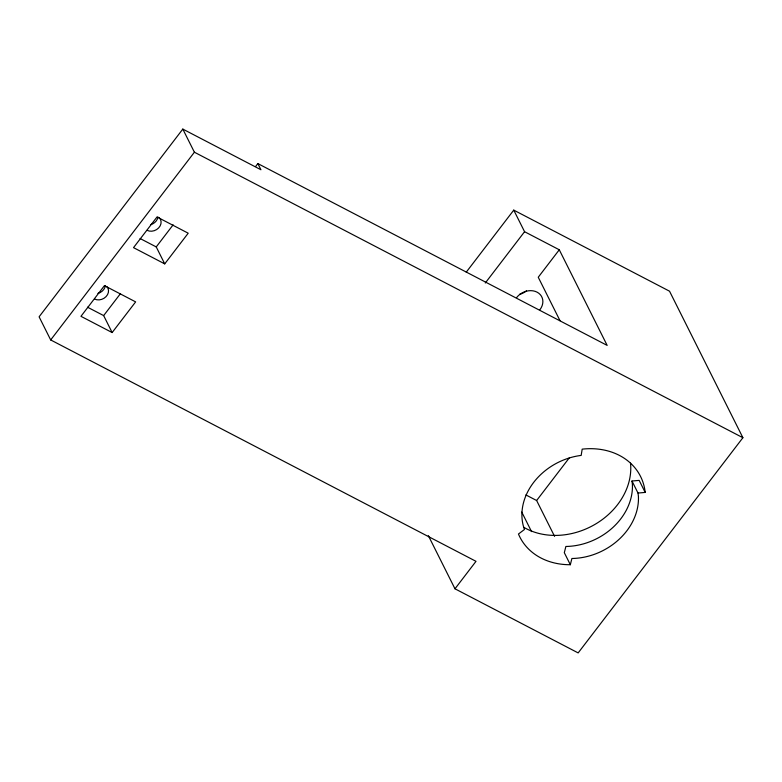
<?xml version="1.0" encoding="UTF-8"?>
<svg xmlns="http://www.w3.org/2000/svg" width="782" height="782" viewBox="0 0 782 782"><rect width="100%" height="100%" fill="white"/><g stroke="black" fill="none" stroke-linecap="round" stroke-linejoin="round"><path stroke-width="1.17" d="M645.189 492.416A67.526 55.385 -26.6 0 0 582.189 449.151L581.173 455.407A60.292 49.452 -26.6 0 0 524.458 529.492L518.466 534.018A67.526 55.385 -26.6 0 0 570.332 564.721L571.896 558.495A60.292 49.452 -26.6 0 0 638.405 496.189L638.004 493.051L631.983 481.018L639.168 480.392L645.189 492.416L638.004 493.051M255.616 166.478L257.835 163.575L260.924 169.743L182.812 129.089L39.1 316.808L50.683 339.945L476.003 561.329L454.977 588.797L578.162 652.911L742.9 437.715L669.529 291.197L513.754 210.123L466.248 272.165M50.683 339.945L194.395 152.216L182.812 129.089M112.149 332.555L80.957 316.319L104.436 285.645L135.638 301.881L112.149 332.555L103.654 315.596L120.536 293.543M164.728 263.876L133.526 247.64L157.016 216.966L188.208 233.202L164.728 263.876L156.234 246.917L173.115 224.864M485.299 282.996L524.566 231.707L513.754 210.123M524.566 231.707L559.277 249.781L538.251 277.248L560.02 320.718M554.585 536.374L536.628 500.519L569.149 458.047M257.835 163.575L607.164 345.4L559.277 249.781M194.395 152.216L742.9 437.715M140.095 238.52L156.234 246.917M525.885 494.928L536.628 500.519M87.516 307.199L103.654 315.596M570.332 564.721L564.311 552.688L565.875 546.471A60.292 49.452 -26.6 0 0 632.384 484.156L631.983 481.018M521.75 512.054L531.545 531.613M428.341 535.621L454.977 588.797M516.667 297.541A15.073 12.365 -26.6 0 1 537.068 292.155A15.073 12.365 -26.6 0 1 539.951 309.662M526.472 290.826A15.073 12.365 -26.6 0 1 519.531 294.384M105.384 285.684A9.042 7.419 -26.6 0 1 97.926 293.397M106.684 286.447A9.042 7.419 -26.6 0 1 106.039 296.642A9.042 7.419 -26.6 0 1 94.544 299.007M159.264 217.767A9.042 7.419 -26.6 0 1 158.619 227.953A9.042 7.419 -26.6 0 1 147.114 230.328M157.964 217.005A9.042 7.419 -26.6 0 1 150.506 224.717M630.517 463.12A67.526 55.385 -26.6 0 1 595.816 523.891A67.526 55.385 -26.6 0 1 523.696 527.254"/></g></svg>
